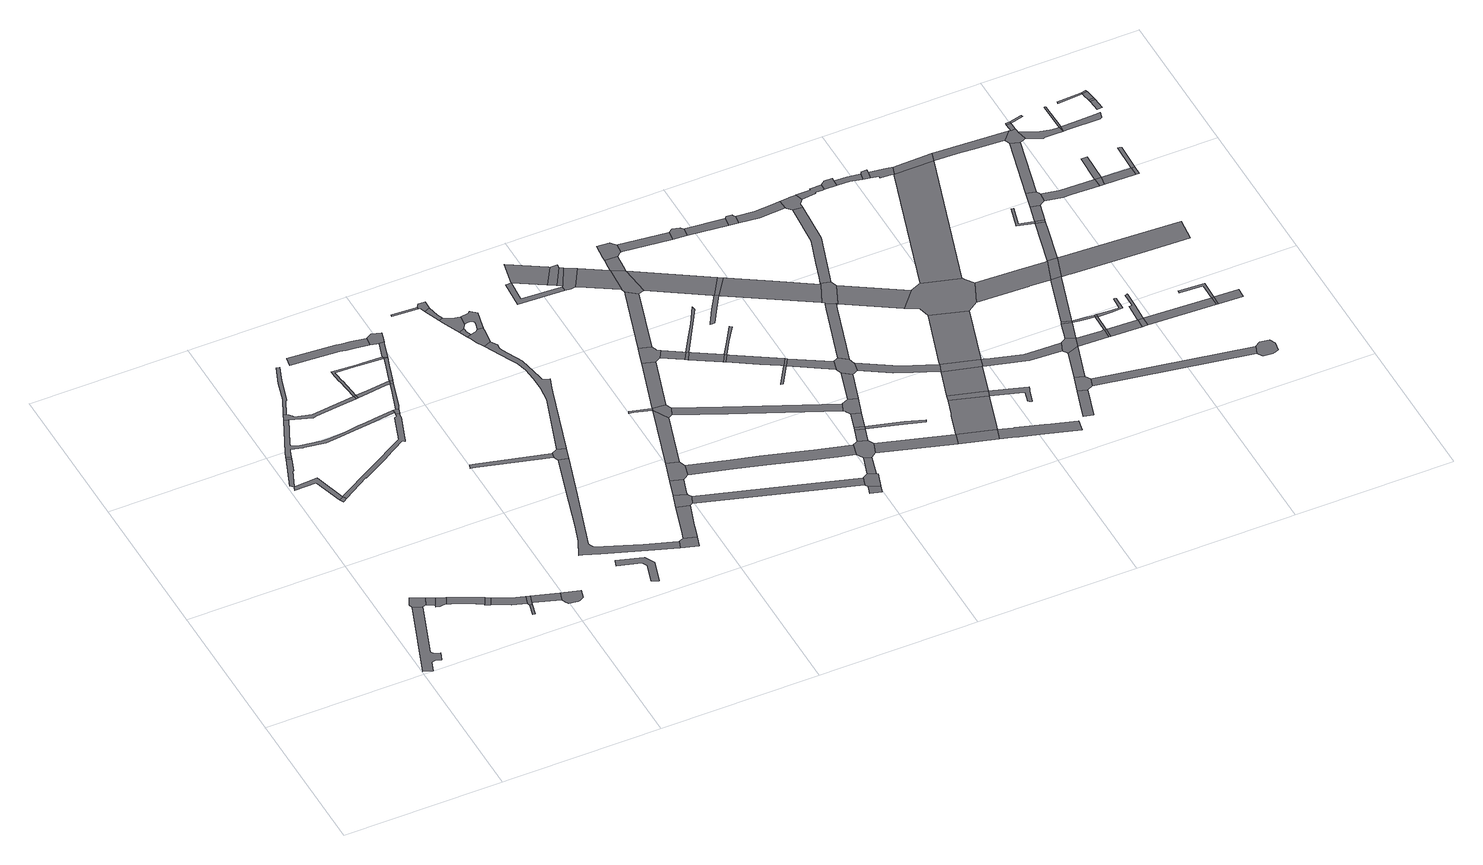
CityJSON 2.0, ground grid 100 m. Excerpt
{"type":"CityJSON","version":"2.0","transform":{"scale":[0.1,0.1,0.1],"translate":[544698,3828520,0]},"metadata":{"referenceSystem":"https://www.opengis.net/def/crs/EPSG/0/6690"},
"CityObjects":{
"road1":{"type":"Road","attributes":{"RoadStructureAttribute.sectionType":"1"},"geometry":[{"type":"MultiSurface","lod":"1","boundaries":[[[0,1,2,3,4,5,6,7,8,9]]]}]},
"road2":{"type":"Road","geometry":[{"type":"MultiSurface","lod":"1","boundaries":[[[10,11,0,9,12,13]]]}]},
"road3":{"type":"Road","attributes":{"RoadStructureAttribute.sectionType":"1"},"geometry":[{"type":"MultiSurface","lod":"1","boundaries":[[[13,12,14,15]]]}]},
"road4":{"type":"Road","geometry":[{"type":"MultiSurface","lod":"1","boundaries":[[[16,15,14,17,18,19,20,21,22]]]}]},
"road5":{"type":"Road","attributes":{"RoadStructureAttribute.sectionType":"1"},"geometry":[{"type":"MultiSurface","lod":"1","boundaries":[[[23,24,25,22,21,26,27,28,29,30,31,32]]]}]},
"road6":{"type":"Road","attributes":{"RoadStructureAttribute.sectionType":"1"},"geometry":[{"type":"MultiSurface","lod":"1","boundaries":[[[33,34,35,36,37,38]]]}]},
"road7":{"type":"Road","attributes":{"RoadStructureAttribute.sectionType":"1"},"geometry":[{"type":"MultiSurface","lod":"1","boundaries":[[[39,40,34,41,42,43]]]}]},
"road8":{"type":"Road","geometry":[{"type":"MultiSurface","lod":"1","boundaries":[[[38,37,44,45]]]}]},
"road9":{"type":"Road","geometry":[{"type":"MultiSurface","lod":"1","boundaries":[[[46,39,43,47]]]}]},
"road10":{"type":"Road","geometry":[{"type":"MultiSurface","lod":"1","boundaries":[[[32,31,48,49,50]]]}]},
"road11":{"type":"Road","attributes":{"RoadStructureAttribute.sectionType":"1"},"geometry":[{"type":"MultiSurface","lod":"1","boundaries":[[[51,52,50,49,53,54,55,56]]]}]},
"road12":{"type":"Road","geometry":[{"type":"MultiSurface","lod":"1","boundaries":[[[57,58,59,60]]]}]},
"road13":{"type":"Road","geometry":[{"type":"MultiSurface","lod":"1","boundaries":[[[56,55,57,60,61,62]]]}]},
"road14":{"type":"Road","attributes":{"RoadStructureAttribute.sectionType":"1"},"geometry":[{"type":"MultiSurface","lod":"1","boundaries":[[[63,62,61,64,65,66]]]}]},
"road15":{"type":"Road","attributes":{"RoadStructureAttribute.sectionType":"1"},"geometry":[{"type":"MultiSurface","lod":"1","boundaries":[[[67,68,69,70,71,72,73,74,75,76]]]}]},
"road16":{"type":"Road","attributes":{"RoadStructureAttribute.sectionType":"1"},"geometry":[{"type":"MultiSurface","lod":"1","boundaries":[[[77,78,79,80,81,38,45,82,83,84,85,86,87,88,89,90,91,92,93,94]]]}]},
"road17":{"type":"Road","attributes":{"RoadStructureAttribute.sectionType":"1"},"geometry":[{"type":"MultiSurface","lod":"1","boundaries":[[[95,96,46,47,97,98,99,100,101,102,103,104,105,106,107,108,109,110,111,112,113,114,115,116,117]]]}]},
"road18":{"type":"Road","geometry":[{"type":"MultiSurface","lod":"1","boundaries":[[[66,65,118,119,120,121,122,123,124,125]]]}]},
"road19":{"type":"Road","attributes":{"RoadStructureAttribute.sectionType":"1"},"geometry":[{"type":"MultiSurface","lod":"1","boundaries":[[[70,95,117,126,127,128,129,130,131,132,133,134,71]]]}]},
"road20":{"type":"Road","geometry":[{"type":"MultiSurface","lod":"1","boundaries":[[[135,130,129,136]]]}]},
"road21":{"type":"Road","geometry":[{"type":"MultiSurface","lod":"1","boundaries":[[[137,107,106,77,94,138]]]}]},
"road22":{"type":"Road","attributes":{"RoadStructureAttribute.sectionType":"1"},"geometry":[{"type":"MultiSurface","lod":"1","boundaries":[[[139,140,141,135,136,142,143,144,145]]]}]},
"road23":{"type":"Road","attributes":{"RoadStructureAttribute.sectionType":"1"},"geometry":[{"type":"MultiSurface","lod":"1","boundaries":[[[146,147,148,149,150,151,152,153,154,155,156,157]]]}]},
"road24":{"type":"Road","attributes":{"RoadStructureAttribute.sectionType":"1"},"geometry":[{"type":"MultiSurface","lod":"1","boundaries":[[[158,159,160,161,162,163,130,135,164,165,166,167,168,169,170,171]]]}]},
"road25":{"type":"Road","attributes":{"RoadStructureAttribute.sectionType":"1"},"geometry":[{"type":"MultiSurface","lod":"1","boundaries":[[[145,172,137,138,173,174,175]]]}]},
"road26":{"type":"Road","attributes":{"RoadStructureAttribute.sectionType":"1"},"geometry":[{"type":"MultiSurface","lod":"1","boundaries":[[[176,177,178,179,180,181,182,183,184]]]}]},
"road27":{"type":"Road","geometry":[{"type":"MultiSurface","lod":"1","boundaries":[[[139,145,175,185]]]}]},
"road28":{"type":"Road","attributes":{"RoadStructureAttribute.sectionType":"1"},"geometry":[{"type":"MultiSurface","lod":"1","boundaries":[[[186,187,188,189,190,191]]]}]},
"road29":{"type":"Road","attributes":{"RoadStructureAttribute.sectionType":"1"},"geometry":[{"type":"MultiSurface","lod":"1","boundaries":[[[170,192,139,185,193,194,195]]]}]},
"road30":{"type":"Road","geometry":[{"type":"MultiSurface","lod":"1","boundaries":[[[171,170,195]]]}]},
"road31":{"type":"Road","attributes":{"RoadStructureAttribute.sectionType":"1"},"geometry":[{"type":"MultiSurface","lod":"1","boundaries":[[[196,197,198,199,200,201,202,203,204,205,206,207,208,209,210,211]]]}]},
"road32":{"type":"Road","geometry":[{"type":"MultiSurface","lod":"1","boundaries":[[[212,171,195,213,214]]]}]},
"road33":{"type":"Road","geometry":[{"type":"MultiSurface","lod":"1","boundaries":[[[215,157,156,216,217,212,214,218,219]]]}]},
"road34":{"type":"Road","geometry":[{"type":"MultiSurface","lod":"1","boundaries":[[[220,191,190,196,211,221]]]}]},
"road35":{"type":"Road","geometry":[{"type":"MultiSurface","lod":"1","boundaries":[[[222,223,205,204,224,225,226]]]}]},
"road36":{"type":"Road","attributes":{"RoadStructureAttribute.sectionType":"1"},"geometry":[{"type":"MultiSurface","lod":"1","boundaries":[[[227,228,222,226,229,230,231]]]}]},
"road37":{"type":"Road","geometry":[{"type":"MultiSurface","lod":"1","boundaries":[[[232,233,234,235]]]}]},
"road38":{"type":"Road","geometry":[{"type":"MultiSurface","lod":"1","boundaries":[[[236,227,231,237,238,239]]]}]},
"road39":{"type":"Road","attributes":{"RoadStructureAttribute.sectionType":"1"},"geometry":[{"type":"MultiSurface","lod":"1","boundaries":[[[240,241,242,243,244,245,246,247,248,249,250,251,252,253,254,255,256,257,258,259,260,261,262,263,264,265,266,220,221]]]}]},
"road40":{"type":"Road","geometry":[{"type":"MultiSurface","lod":"1","boundaries":[[[267,235,234,268,269,270,271]]]}]},
"road41":{"type":"Road","attributes":{"RoadStructureAttribute.sectionType":"1"},"geometry":[{"type":"MultiSurface","lod":"1","boundaries":[[[272,270,269,273,274]]]}]},
"road42":{"type":"Road","attributes":{"RoadStructureAttribute.sectionType":"1"},"geometry":[{"type":"MultiSurface","lod":"1","boundaries":[[[275,276,277,278,279,280,281]]]}]},
"road43":{"type":"Road","attributes":{"RoadStructureAttribute.sectionType":"1"},"geometry":[{"type":"MultiSurface","lod":"1","boundaries":[[[282,236,239,283,284,285]]]}]},
"road44":{"type":"Road","geometry":[{"type":"MultiSurface","lod":"1","boundaries":[[[286,274,273,287,279,278,288,289]]]}]},
"road45":{"type":"Road","geometry":[{"type":"MultiSurface","lod":"1","boundaries":[[[290,291,292,293,281,280,294,295,256,255,296,297,298,299]]]}]},
"road46":{"type":"Road","geometry":[{"type":"MultiSurface","lod":"1","boundaries":[[[300,282,285,301,302,303,304,305,306]]]}]},
"road47":{"type":"Road","geometry":[{"type":"MultiSurface","lod":"1","boundaries":[[[307,308,309,310,311,312,289,288,313,314,315,316,317,318,319,320,290,299]]]}]},
"road48":{"type":"Road","attributes":{"RoadStructureAttribute.sectionType":"1"},"geometry":[{"type":"MultiSurface","lod":"1","boundaries":[[[321,322,300,306,323]]]}]},
"road49":{"type":"Road","geometry":[{"type":"MultiSurface","lod":"1","boundaries":[[[324,325,326,327,328,321,329]]]}]},
"road50":{"type":"Road","geometry":[{"type":"MultiSurface","lod":"1","boundaries":[[[329,321,323,330,331,332,333]]]}]},
"road51":{"type":"Road","attributes":{"RoadStructureAttribute.sectionType":"1"},"geometry":[{"type":"MultiSurface","lod":"1","boundaries":[[[334,238,237,335,336,337]]]}]},
"road52":{"type":"Road","attributes":{"RoadStructureAttribute.sectionType":"1"},"geometry":[{"type":"MultiSurface","lod":"1","boundaries":[[[338,339,329,333,340]]]}]},
"road53":{"type":"Road","attributes":{"RoadStructureAttribute.sectionType":"1"},"geometry":[{"type":"MultiSurface","lod":"1","boundaries":[[[341,342,343,344,303,302,345,346,347,348,349,350]]]}]},
"road54":{"type":"Road","attributes":{"RoadStructureAttribute.sectionType":"1"},"geometry":[{"type":"MultiSurface","lod":"1","boundaries":[[[351,352,353,354,355,356]]]}]},
"road55":{"type":"Road","attributes":{"RoadStructureAttribute.sectionType":"1"},"geometry":[{"type":"MultiSurface","lod":"1","boundaries":[[[357,358,352,359,360,361]]]}]},
"road56":{"type":"Road","geometry":[{"type":"MultiSurface","lod":"1","boundaries":[[[362,363,338,340,364,365,366,367,368]]]}]},
"road57":{"type":"Road","geometry":[{"type":"MultiSurface","lod":"1","boundaries":[[[361,360,369,370,371,372]]]}]},
"road58":{"type":"Road","attributes":{"RoadStructureAttribute.sectionType":"1"},"geometry":[{"type":"MultiSurface","lod":"1","boundaries":[[[370,369,373,374]]]}]},
"road59":{"type":"Road","attributes":{"RoadStructureAttribute.sectionType":"1"},"geometry":[{"type":"MultiSurface","lod":"1","boundaries":[[[375,365,364,376,377]]]}]},
"road60":{"type":"Road","geometry":[{"type":"MultiSurface","lod":"1","boundaries":[[[374,373,356,355,378,379,380]]]}]},
"road61":{"type":"Road","attributes":{"RoadStructureAttribute.sectionType":"1"},"geometry":[{"type":"MultiSurface","lod":"1","boundaries":[[[381,332,331,382,383,384]]]}]},
"road62":{"type":"Road","geometry":[{"type":"MultiSurface","lod":"1","boundaries":[[[377,376,385,386]]]}]},
"road63":{"type":"Road","attributes":{"RoadStructureAttribute.sectionType":"1"},"geometry":[{"type":"MultiSurface","lod":"1","boundaries":[[[387,388,362,368,389]]]}]},
"road64":{"type":"Road","geometry":[{"type":"MultiSurface","lod":"1","boundaries":[[[390,391,392,393]]]}]},
"road65":{"type":"Road","attributes":{"RoadStructureAttribute.sectionType":"1"},"geometry":[{"type":"MultiSurface","lod":"1","boundaries":[[[380,379,394,395,396]]]}]},
"road66":{"type":"Road","geometry":[{"type":"MultiSurface","lod":"1","boundaries":[[[397,337,336,390,393,398,399,400]]]}]},
"road67":{"type":"Road","attributes":{"RoadStructureAttribute.sectionType":"1"},"geometry":[{"type":"MultiSurface","lod":"1","boundaries":[[[401,386,385,402,403]]]}]},
"road68":{"type":"Road","attributes":{"RoadStructureAttribute.sectionType":"1"},"geometry":[{"type":"MultiSurface","lod":"1","boundaries":[[[404,397,400,405]]]}]},
"road69":{"type":"Road","geometry":[{"type":"MultiSurface","lod":"1","boundaries":[[[403,402,406,407]]]}]},
"road70":{"type":"Road","attributes":{"RoadStructureAttribute.sectionType":"1"},"geometry":[{"type":"MultiSurface","lod":"1","boundaries":[[[408,409,410,411,412,377,386]]]}]},
"road71":{"type":"Road","geometry":[{"type":"MultiSurface","lod":"1","boundaries":[[[396,395,387,389,413,414]]]}]},
"road72":{"type":"Road","geometry":[{"type":"MultiSurface","lod":"1","boundaries":[[[415,416,350,349,417,418,404,405,419,420,421,422,423]]]}]},
"road73":{"type":"Road","attributes":{"RoadStructureAttribute.sectionType":"1"},"geometry":[{"type":"MultiSurface","lod":"1","boundaries":[[[424,425,396,414,426,427,428]]]}]},
"road74":{"type":"Road","geometry":[{"type":"MultiSurface","lod":"1","boundaries":[[[429,430,431,432,433,403,407]]]}]},
"road75":{"type":"Road","attributes":{"RoadStructureAttribute.sectionType":"1"},"geometry":[{"type":"MultiSurface","lod":"1","boundaries":[[[434,407,406,435,436,437,438]]]}]},
"road76":{"type":"Road","attributes":{"RoadStructureAttribute.sectionType":"1"},"geometry":[{"type":"MultiSurface","lod":"1","boundaries":[[[439,415,423,440,441]]]}]},
"road77":{"type":"Road","geometry":[{"type":"MultiSurface","lod":"1","boundaries":[[[442,443,424,428,444,445,446,447,448,449]]]}]},
"road78":{"type":"Road","geometry":[{"type":"MultiSurface","lod":"1","boundaries":[[[437,450,451,452,453,454]]]}]},
"road79":{"type":"Road","geometry":[{"type":"MultiSurface","lod":"1","boundaries":[[[455,439,441,456]]]}]},
"road80":{"type":"Road","attributes":{"RoadStructureAttribute.sectionType":"1"},"geometry":[{"type":"MultiSurface","lod":"1","boundaries":[[[457,455,456,458,459]]]}]},
"road81":{"type":"Road","geometry":[{"type":"MultiSurface","lod":"1","boundaries":[[[438,437,454,460]]]}]},
"road82":{"type":"Road","geometry":[{"type":"MultiSurface","lod":"1","boundaries":[[[461,462,463,464,465,466,467,468]]]}]},
"road83":{"type":"Road","attributes":{"function":"3","RoadStructureAttribute.sectionType":"1"},"geometry":[{"type":"MultiSurface","lod":"1","boundaries":[[[414,413,469,470,461,471]]]}]},
"road84":{"type":"Road","geometry":[{"type":"MultiSurface","lod":"1","boundaries":[[[472,384,383,473,474,475,457,459,476]]]}]},
"road85":{"type":"Road","attributes":{"RoadStructureAttribute.sectionType":"1"},"geometry":[{"type":"MultiSurface","lod":"1","boundaries":[[[422,421,477,478]]]}]},
"road86":{"type":"Road","attributes":{"RoadStructureAttribute.sectionType":"1"},"geometry":[{"type":"MultiSurface","lod":"1","boundaries":[[[460,454,479,480]]]}]},
"road87":{"type":"Road","attributes":{"RoadStructureAttribute.sectionType":"1"},"geometry":[{"type":"MultiSurface","lod":"1","boundaries":[[[447,446,481,482]]]}]},
"road88":{"type":"Road","attributes":{"RoadStructureAttribute.sectionType":"1"},"geometry":[{"type":"MultiSurface","lod":"1","boundaries":[[[483,484,485,486,456,441]]]}]},
"road89":{"type":"Road","attributes":{"RoadStructureAttribute.sectionType":"1"},"geometry":[{"type":"MultiSurface","lod":"1","boundaries":[[[487,472,476,488]]]}]},
"road90":{"type":"Road","geometry":[{"type":"MultiSurface","lod":"1","boundaries":[[[471,461,468,489]]]}]},
"road91":{"type":"Road","geometry":[{"type":"MultiSurface","lod":"1","boundaries":[[[490,491,492,480,479,487,488,493,494,495,496,497,498,499]]]}]},
"road92":{"type":"Road","geometry":[{"type":"MultiSurface","lod":"1","boundaries":[[[500,482,481,501,502,503]]]}]},
"road93":{"type":"Road","attributes":{"function":"3","RoadStructureAttribute.sectionType":"1"},"geometry":[{"type":"MultiSurface","lod":"1","boundaries":[[[504,505,506,489,468,507,508,509,510]]]}]},
"road94":{"type":"Road","geometry":[{"type":"MultiSurface","lod":"1","boundaries":[[[478,477,511,512,513]]]}]},
"road95":{"type":"Road","attributes":{"RoadStructureAttribute.sectionType":"1"},"geometry":[{"type":"MultiSurface","lod":"1","boundaries":[[[514,515,490,499,516,517,518]]]}]},
"road96":{"type":"Road","attributes":{"RoadStructureAttribute.sectionType":"1"},"geometry":[{"type":"MultiSurface","lod":"1","boundaries":[[[519,496,495,520,521,522,523,524,525,526,527]]]}]},
"road97":{"type":"Road","attributes":{"RoadStructureAttribute.sectionType":"1"},"geometry":[{"type":"MultiSurface","lod":"1","boundaries":[[[502,501,528,529]]]}]},
"road98":{"type":"Road","attributes":{"function":"3","RoadStructureAttribute.sectionType":"1"},"geometry":[{"type":"MultiSurface","lod":"1","boundaries":[[[530,531,532,533,478,513,534,535,536]]]}]},
"road99":{"type":"Road","geometry":[{"type":"MultiSurface","lod":"1","boundaries":[[[537,530,536,538]]]}]},
"road100":{"type":"Road","geometry":[{"type":"MultiSurface","lod":"1","boundaries":[[[539,510,509,540,514,518,541,542,543,544]]]}]},
"road101":{"type":"Road","geometry":[{"type":"MultiSurface","lod":"1","boundaries":[[[545,546,529,528,547,548,549,550]]]}]},
"road102":{"type":"Road","attributes":{"function":"3","RoadStructureAttribute.sectionType":"1"},"geometry":[{"type":"MultiSurface","lod":"1","boundaries":[[[551,537,538,552]]]}]},
"road103":{"type":"Road","attributes":{"RoadStructureAttribute.sectionType":"1"},"geometry":[{"type":"MultiSurface","lod":"1","boundaries":[[[553,554,555,556,513,512,557,558,559,560,561,562]]]}]},
"road104":{"type":"Road","geometry":[{"type":"MultiSurface","lod":"1","boundaries":[[[527,526,551,552,563,564]]]}]},
"road105":{"type":"Road","attributes":{"function":"3","RoadStructureAttribute.sectionType":"1"},"geometry":[{"type":"MultiSurface","lod":"1","boundaries":[[[542,541,565,566]]]}]},
"road106":{"type":"Road","attributes":{"RoadStructureAttribute.sectionType":"1"},"geometry":[{"type":"MultiSurface","lod":"1","boundaries":[[[567,568,548,547,569,570,571]]]}]},
"road107":{"type":"Road","attributes":{"RoadStructureAttribute.sectionType":"1"},"geometry":[{"type":"MultiSurface","lod":"1","boundaries":[[[572,573,574,575,576,577,578,579,580,538,536]]]}]},
"road108":{"type":"Road","attributes":{"RoadStructureAttribute.sectionType":"1"},"geometry":[{"type":"MultiSurface","lod":"1","boundaries":[[[581,582,583,584,539,544,585,586,587]]]}]},
"road109":{"type":"Road","attributes":{"function":"3","RoadStructureAttribute.sectionType":"1"},"geometry":[{"type":"MultiSurface","lod":"1","boundaries":[[[588,589,527,564,590,591]]]}]},
"road110":{"type":"Road","geometry":[{"type":"MultiSurface","lod":"1","boundaries":[[[592,593,594,595,596,571,570,597,581,587,598,599,600]]]}]},
"road111":{"type":"Road","geometry":[{"type":"MultiSurface","lod":"1","boundaries":[[[601,602,603,566,565,604,588,591,605,606,607,608,609]]]}]},
"road112":{"type":"Road","attributes":{"RoadStructureAttribute.sectionType":"1"},"geometry":[{"type":"MultiSurface","lod":"1","boundaries":[[[610,611,612,613,614]]]}]},
"road113":{"type":"Road","attributes":{"RoadStructureAttribute.sectionType":"1"},"geometry":[{"type":"MultiSurface","lod":"1","boundaries":[[[615,616,617,618,564,563,619,620,621]]]}]},
"road114":{"type":"Road","attributes":{"RoadStructureAttribute.sectionType":"1"},"geometry":[{"type":"MultiSurface","lod":"1","boundaries":[[[622,623,592,600,624,625,626,627,628]]]}]},
"road115":{"type":"Road","geometry":[{"type":"MultiSurface","lod":"1","boundaries":[[[629,610,614,630,631,632]]]}]},
"road116":{"type":"Road","geometry":[{"type":"MultiSurface","lod":"1","boundaries":[[[633,628,627,634,635,636]]]}]},
"road117":{"type":"Road","attributes":{"RoadStructureAttribute.sectionType":"1"},"geometry":[{"type":"MultiSurface","lod":"1","boundaries":[[[637,638,629,632]]]}]},
"road118":{"type":"Road","geometry":[{"type":"MultiSurface","lod":"1","boundaries":[[[639,640,641,621,620,642,643,638,637,644]]]}]},
"road119":{"type":"Road","attributes":{"RoadStructureAttribute.sectionType":"1"},"geometry":[{"type":"MultiSurface","lod":"1","boundaries":[[[645,635,634,646,647,648]]]}]},
"road120":{"type":"Road","attributes":{"RoadStructureAttribute.sectionType":"1"},"geometry":[{"type":"MultiSurface","lod":"1","boundaries":[[[649,639,644,650,651]]]}]},
"road121":{"type":"Road","attributes":{"function":"3","RoadStructureAttribute.sectionType":"1"},"geometry":[{"type":"MultiSurface","lod":"1","boundaries":[[[652,653,601,609,654]]]}]},
"road122":{"type":"Road","geometry":[{"type":"MultiSurface","lod":"1","boundaries":[[[655,649,651,656]]]}]},
"road123":{"type":"Road","geometry":[{"type":"MultiSurface","lod":"1","boundaries":[[[657,658,659,660,648,647,661,662]]]}]},
"road124":{"type":"Road","attributes":{"function":"3","RoadStructureAttribute.sectionType":"1"},"geometry":[{"type":"MultiSurface","lod":"1","boundaries":[[[663,664,606,605,665,666,667,668,669]]]}]},
"road125":{"type":"Road","attributes":{"RoadStructureAttribute.sectionType":"1"},"geometry":[{"type":"MultiSurface","lod":"1","boundaries":[[[670,671,644,637,672,673]]]}]},
"road126":{"type":"Road","attributes":{"RoadStructureAttribute.sectionType":"1"},"geometry":[{"type":"MultiSurface","lod":"1","boundaries":[[[674,675,676,662,661,677,678,679,652,680]]]}]},
"road127":{"type":"Road","attributes":{"RoadStructureAttribute.sectionType":"1"},"geometry":[{"type":"MultiSurface","lod":"1","boundaries":[[[681,656,651,682,683,684,685]]]}]},
"road128":{"type":"Road","attributes":{"RoadStructureAttribute.sectionType":"1"},"geometry":[{"type":"MultiSurface","lod":"1","boundaries":[[[668,655,656,686,687,688,689]]]}]},
"road129":{"type":"Road","geometry":[{"type":"MultiSurface","lod":"1","boundaries":[[[673,672,690,691]]]}]},
"road130":{"type":"Road","attributes":{"RoadStructureAttribute.sectionType":"1"},"geometry":[{"type":"MultiSurface","lod":"1","boundaries":[[[684,673,691,692]]]}]},
"road131":{"type":"Road","geometry":[{"type":"MultiSurface","lod":"1","boundaries":[[[685,684,692,693]]]}]},
"road132":{"type":"Road","attributes":{"RoadStructureAttribute.sectionType":"1"},"geometry":[{"type":"MultiSurface","lod":"1","boundaries":[[[631,630,694,695]]]}]},
"road133":{"type":"Road","attributes":{"RoadStructureAttribute.sectionType":"1"},"geometry":[{"type":"MultiSurface","lod":"1","boundaries":[[[691,690,696,697]]]}]},
"road134":{"type":"Road","geometry":[{"type":"MultiSurface","lod":"1","boundaries":[[[669,668,689,698]]]}]},
"road135":{"type":"Road","geometry":[{"type":"MultiSurface","lod":"1","boundaries":[[[699,700,701,702,703,704,705,693,692]]]}]},
"road136":{"type":"Road","geometry":[{"type":"MultiSurface","lod":"1","boundaries":[[[706,680,652,654]]]}]},
"road137":{"type":"Road","geometry":[{"type":"MultiSurface","lod":"1","boundaries":[[[697,696,707,708]]]}]},
"road138":{"type":"Road","geometry":[{"type":"MultiSurface","lod":"1","boundaries":[[[709,710,711,712,713,714,715,697,708]]]}]},
"road139":{"type":"Road","attributes":{"RoadStructureAttribute.sectionType":"1"},"geometry":[{"type":"MultiSurface","lod":"1","boundaries":[[[716,717,669,698,718,719]]]}]},
"road140":{"type":"Road","attributes":{"RoadStructureAttribute.sectionType":"1"},"geometry":[{"type":"MultiSurface","lod":"1","boundaries":[[[720,721,722,723,724,725,716,726]]]}]},
"road141":{"type":"Road","geometry":[{"type":"MultiSurface","lod":"1","boundaries":[[[726,716,719,727]]]}]},
"road142":{"type":"Road","attributes":{"RoadStructureAttribute.sectionType":"1"},"geometry":[{"type":"MultiSurface","lod":"1","boundaries":[[[728,729,726,727,730]]]}]},
"road143":{"type":"Road","attributes":{"RoadStructureAttribute.sectionType":"1"},"geometry":[{"type":"MultiSurface","lod":"1","boundaries":[[[731,732,708,707,733,734]]]}]},
"road144":{"type":"Road","geometry":[{"type":"MultiSurface","lod":"1","boundaries":[[[735,728,730,736,737,738,739,740,741,742]]]}]},
"road145":{"type":"Road","attributes":{"RoadStructureAttribute.sectionType":"1"},"geometry":[{"type":"MultiSurface","lod":"1","boundaries":[[[706,654,743,744,745,746,747,748,749]]]}]},
"road146":{"type":"Road","attributes":{"function":"3","RoadStructureAttribute.sectionType":"1"},"geometry":[{"type":"MultiSurface","lod":"1","boundaries":[[[750,751,752,753,698,689,754,755,756,757,758,759,760]]]}]},
"road147":{"type":"Road","geometry":[{"type":"MultiSurface","lod":"1","boundaries":[[[761,695,694,762,763,764,765,766,767,768]]]}]},
"road148":{"type":"Road","attributes":{"RoadStructureAttribute.sectionType":"1"},"geometry":[{"type":"MultiSurface","lod":"1","boundaries":[[[769,735,742,770]]]}]},
"road149":{"type":"Road","attributes":{"RoadStructureAttribute.sectionType":"1"},"geometry":[{"type":"MultiSurface","lod":"1","boundaries":[[[771,772,773,774,775,734,776]]]}]},
"road150":{"type":"Road","geometry":[{"type":"MultiSurface","lod":"1","boundaries":[[[734,733,777,776]]]}]},
"road151":{"type":"Road","attributes":{"RoadStructureAttribute.sectionType":"1"},"geometry":[{"type":"MultiSurface","lod":"1","boundaries":[[[778,739,738,779,780,781,782]]]}]},
"road152":{"type":"Road","attributes":{"RoadStructureAttribute.sectionType":"1"},"geometry":[{"type":"MultiSurface","lod":"1","boundaries":[[[776,777,783,784]]]}]},
"road153":{"type":"Road","geometry":[{"type":"MultiSurface","lod":"1","boundaries":[[[785,749,748,786,787,769,770,788,789,790,791,792,793,794,795]]]}]},
"road154":{"type":"Road","attributes":{"RoadStructureAttribute.sectionType":"1"},"geometry":[{"type":"MultiSurface","lod":"1","boundaries":[[[796,797,798,794,793]]]}]},
"road155":{"type":"Road","geometry":[{"type":"MultiSurface","lod":"1","boundaries":[[[799,800,798,797]]]}]},
"road156":{"type":"Road","geometry":[{"type":"MultiSurface","lod":"1","boundaries":[[[782,781,801,802]]]}]},
"road157":{"type":"Road","geometry":[{"type":"MultiSurface","lod":"1","boundaries":[[[803,804,805,799,797]]]}]},
"road158":{"type":"Road","attributes":{"RoadStructureAttribute.sectionType":"1"},"geometry":[{"type":"MultiSurface","lod":"1","boundaries":[[[806,807,808,791,790,809,810,811,812,813,814]]]}]},
"road159":{"type":"Road","geometry":[{"type":"MultiSurface","lod":"1","boundaries":[[[815,816,782,802]]]}]},
"road160":{"type":"Road","attributes":{"RoadStructureAttribute.sectionType":"1"},"geometry":[{"type":"MultiSurface","lod":"1","boundaries":[[[802,801,817,818]]]}]},
"road161":{"type":"Road","geometry":[{"type":"MultiSurface","lod":"1","boundaries":[[[819,814,813]]]}]},
"road162":{"type":"Road","geometry":[{"type":"MultiSurface","lod":"1","boundaries":[[[820,821,822,814,819]]]}]},
"road163":{"type":"Road","geometry":[{"type":"MultiSurface","lod":"1","boundaries":[[[818,817,823,824]]]}]},
"road164":{"type":"Road","geometry":[{"type":"MultiSurface","lod":"1","boundaries":[[[825,826,827,828,818,824]]]}]},
"road165":{"type":"Road","attributes":{"RoadStructureAttribute.sectionType":"1"},"geometry":[{"type":"MultiSurface","lod":"1","boundaries":[[[829,830,831,832,819,813,833,834,835,836]]]}]},
"road166":{"type":"Road","geometry":[{"type":"MultiSurface","lod":"1","boundaries":[[[837,838,839,840,841,842]]]}]},
"road167":{"type":"Road","geometry":[{"type":"MultiSurface","lod":"1","boundaries":[[[843,844,845,846]]]}]},
"road168":{"type":"Road","geometry":[{"type":"MultiSurface","lod":"1","boundaries":[[[847,848,844,843]]]}]},
"road169":{"type":"Road","attributes":{"RoadStructureAttribute.sectionType":"1"},"geometry":[{"type":"MultiSurface","lod":"1","boundaries":[[[849,842,850,851,852,848,847]]]}]},
"road170":{"type":"Road","geometry":[{"type":"MultiSurface","lod":"1","boundaries":[[[853,837,842,849]]]}]}
},
"vertices":[
[188,524,0],[6,22,0],[63,1,0],[86,67,0],[109,72,0],[144,60,0],[165,116,0],[129,129,0],[116,148,0],[244,504,0],
[208,604,0],[183,552,0],[266,512,0],[291,564,0],
[315,488,0],[340,540,0],
[356,533,0],[310,471,0],[334,462,0],[335,462,0],[356,467,0],[375,467,0],[397,513,0],
[484,471,0],[416,504,0],[410,507,0],[391,459,0],[400,455,0],[435,439,0],[469,423,0],[481,417,0],[566,367,0],[591,417,0],
[186,1725,0],[37,1718,0],[26,1691,0],[162,1695,0],[217,1506,0],[244,1523,0],
[97,1944,0],[17,1739,0],[87,1839,0],[91,1838,0],[126,1933,0],
[231,1483,0],[259,1499,0],
[102,1957,0],[131,1946,0],
[565,362,0],[596,349,0],[621,401,0],
[725,349,0],[724,350,0],[599,348,0],[703,296,0],[787,268,0],[804,324,0],
[793,249,0],[773,172,0],[789,169,0],[807,246,0],
[811,260,0],[829,316,0],
[910,290,0],[820,257,0],[972,206,0],[991,264,0],
[385,2649,0],[338,2530,0],[299,2398,0],[248,2285,0],[264,2278,0],[312,2382,0],[317,2382,0],[359,2521,0],[373,2563,0],[403,2642,0],
[821,2008,0],[813,1985,0],[799,1980,0],[740,1810,0],[247,1524,0],[435,1607,0],[437,1602,0],[611,1700,0],[609,1705,0],[753,1789,0],[760,1784,0],[766,1779,0],[770,1790,0],[774,1801,0],[835,1969,0],[836,1970,0],[832,1978,0],[840,2001,0],
[228,2241,0],[118,1999,0],[149,1994,0],[154,2007,0],[226,1984,0],[232,1985,0],[360,1966,0],[429,1973,0],[574,1989,0],[626,1995,0],[680,2001,0],[818,2019,0],[816,2039,0],[688,2025,0],[638,2020,0],[588,2013,0],[493,1999,0],[392,1989,0],[345,1992,0],[219,2010,0],[165,2032,0],[175,2054,0],[254,2230,0],
[979,194,0],[987,178,0],[995,162,0],[1052,152,0],[1065,158,0],[1077,163,0],[1090,170,0],[1108,227,0],
[389,2185,0],[412,2190,0],[566,2206,0],[674,2219,0],[671,2242,0],[396,2210,0],[296,2239,0],[286,2251,0],[274,2266,0],
[686,2245,0],[689,2221,0],
[835,2042,0],[853,2035,0],
[908,2267,0],[765,2253,0],[733,2250,0],[717,2224,0],[756,2228,0],[873,2242,0],[901,2242,0],
[861,2659,0],[804,2665,0],[772,2669,0],[606,2682,0],[472,2693,0],[463,2634,0],[601,2623,0],[766,2610,0],[804,2605,0],[852,2599,0],[941,2584,0],[951,2643,0],
[841,2469,0],[803,2471,0],[646,2480,0],[649,2440,0],[654,2391,0],[655,2387,0],[671,2384,0],[670,2388,0],[664,2447,0],[661,2467,0],[791,2459,0],[802,2458,0],[966,2450,0],[961,2466,0],
[882,2177,0],[863,2060,0],[904,2192,0],[918,2237,0],
[1582,252,0],[1550,315,0],[1389,366,0],[1380,339,0],[1375,323,0],[1518,278,0],[1534,248,0],[1497,124,0],[1537,102,0],
[926,2262,0],
[1040,1435,0],[1006,1443,0],[996,1416,0],[1027,1407,0],[1460,1288,0],[1467,1321,0],
[945,2382,0],[943,2315,0],[966,2385,0],[986,2448,0],
[1473,1258,0],[1400,1015,0],[1311,719,0],[1274,604,0],[1223,496,0],[1244,488,0],[1341,452,0],[1594,357,0],[1766,295,0],[1784,346,0],[1594,414,0],[1332,518,0],[1325,533,0],[1313,555,0],[1439,949,0],[1529,1241,0],
[995,2574,0],[1022,2560,0],[1025,2570,0],
[990,2664,0],[981,2577,0],[990,2575,0],[1030,2588,0],[1048,2646,0],
[1502,1338,0],[1554,1322,0],
[1815,359,0],[1803,354,0],[1793,286,0],[1869,262,0],[1891,336,0],
[1893,610,0],[1834,419,0],[1917,418,0],[1920,428,0],[1971,586,0],
[1161,2757,0],[1158,2742,0],[1320,2730,0],[1321,2746,0],
[1922,705,0],[1990,595,0],[2012,650,0],[1998,676,0],
[1662,1672,0],[1688,1756,0],[1692,1772,0],[1712,1829,0],[1730,1879,0],[1692,1893,0],[1688,1895,0],[1684,1921,0],[1674,1976,0],[1654,2084,0],[1592,2217,0],[1586,2232,0],[1586,2237,0],[1591,2264,0],[1567,2298,0],[1563,2305,0],[1519,2284,0],[1568,2183,0],[1601,2116,0],[1620,2077,0],[1640,2007,0],[1646,1932,0],[1646,1927,0],[1647,1832,0],[1641,1783,0],[1636,1735,0],[1590,1597,0],
[1338,2769,0],[1331,2729,0],[1343,2697,0],[1381,2712,0],[1382,2768,0],
[1394,2640,0],[1384,2594,0],[1410,2605,0],
[1492,2411,0],[1479,2445,0],[1479,2456,0],[1478,2470,0],[1444,2451,0],[1466,2400,0],[1494,2411,0],
[1958,820,0],[2003,697,0],[2033,793,0],[2034,797,0],
[1457,2575,0],[1392,2572,0],[1496,2501,0],[1507,2567,0],
[1544,2431,0],[1530,2419,0],[1528,2417,0],[1526,2415,0],[1477,2375,0],[1492,2338,0],[1564,2311,0],[1572,2369,0],[1577,2410,0],[1579,2426,0],
[2002,961,0],[2049,806,0],[2071,820,0],[2091,899,0],[2083,921,0],[2077,937,0],[2076,938,0],
[1584,2447,0],[1608,2554,0],[1571,2582,0],[1570,2584,0],[1557,2571,0],[1513,2566,0],[1513,2504,0],[1531,2508,0],[1537,2506,0],[1553,2501,0],[1558,2489,0],[1551,2454,0],[1550,2450,0],[1546,2436,0],
[2133,1387,0],[2130,1377,0],[2187,1294,0],
[2008,1441,0],[2005,1433,0],[2001,1426,0],[2003,1425,0],[2029,1419,0],[2138,1404,0],
[2199,1299,0],[2212,1305,0],[2235,1359,0],[2219,1398,0],
[2541,486,0],[2523,429,0],[2930,301,0],[2948,358,0],
[2250,1765,0],[2235,1717,0],[2326,1741,0],
[2783,697,0],[2777,699,0],[2507,779,0],[2345,825,0],[2324,749,0],[2508,697,0],[2760,620,0],[2901,578,0],[2999,549,0],[3021,627,0],
[1876,2549,0],[1886,2693,0],[1851,2692,0],[1840,2517,0],[2128,2501,0],[2130,2535,0],
[2131,2717,0],[1920,2847,0],[2018,2612,0],[2062,2585,0],[2139,2712,0],
[2287,1886,0],[2276,1850,0],[2362,1761,0],[2394,1813,0],[2375,1824,0],[2371,1838,0],[2363,1863,0],
[2107,2558,0],[2184,2686,0],[2185,2697,0],[2186,2709,0],
[2136,2540,0],[2206,2673,0],
[2498,1749,0],[2482,1687,0],[2514,1739,0],
[2168,2499,0],[2196,2503,0],[2274,2632,0],
[2503,1239,0],[2503,1174,0],[3092,906,0],[3117,961,0],
[2499,1677,0],[2529,1730,0],
[2427,2340,0],[2423,2326,0],[2492,2290,0],
[2942,281,0],[2926,225,0],[2993,206,0],[3008,254,0],
[2208,2496,0],[2422,2366,0],[2434,2535,0],
[2984,376,0],[3040,352,0],[3030,355,0],[3031,359,0],
[2539,1724,0],[2668,1573,0],[2700,1624,0],
[3024,505,0],[3068,489,0],
[2681,1565,0],[2712,1617,0],
[2653,1930,0],[2717,2035,0],[2715,2058,0],[2643,1937,0],[2592,1859,0],
[2529,2303,0],[2510,2492,0],
[3054,643,0],[3045,639,0],[3016,522,0],[3025,509,0],[3071,491,0],[3083,499,0],[3103,513,0],[3129,589,0],[3111,625,0],
[2443,2626,0],[2437,2568,0],[2512,2510,0],[2522,2618,0],[2522,2622,0],
[2771,1706,0],[2842,1811,0],[2836,1815,0],[2830,1819,0],[2758,1711,0],
[2723,1610,0],[2848,1461,0],[2949,1399,0],[2960,1392,0],[2992,1444,0],
[3083,736,0],[3140,715,0],[3141,718,0],
[2454,2751,0],[2445,2652,0],[2546,2641,0],[2553,2646,0],[2555,2648,0],[2561,2710,0],[2559,2710,0],[2534,2743,0],
[2878,1263,0],[2878,1262,0],[2884,1260,0],[2890,1257,0],[2972,1384,0],
[3089,757,0],[3147,739,0],
[3122,864,0],[3149,747,0],[3180,846,0],
[3004,1436,0],
[2869,2089,0],[2805,1991,0],[2743,1890,0],[2739,1883,0],[2754,1883,0],[2769,1883,0],[2833,1986,0],[2889,2077,0],
[2862,2094,0],[2867,2090,0],[2949,2217,0],
[3161,981,0],[3102,901,0],[3110,887,0],[3116,876,0],[3217,964,0],
[3557,373,0],[3579,451,0],
[3213,1234,0],[3228,1298,0],
[2866,2612,0],[2873,2671,0],
[3301,671,0],[3476,616,0],[3481,632,0],[3368,672,0],
[3225,1193,0],[3277,1154,0],
[2978,2198,0],
[3264,1315,0],[3251,1309,0],[3237,1303,0],[3289,1159,0],[3305,1167,0],[3316,1171,0],[3328,1235,0],[3323,1250,0],[3320,1260,0],[3315,1276,0],
[2901,2689,0],[2952,2602,0],[2959,2662,0],[2946,2677,0],
[3214,2051,0],[3030,2166,0],[2992,2190,0],[2899,2071,0],[2935,2049,0],[3386,1768,0],[3447,1905,0],
[3781,305,0],[3782,305,0],[3807,382,0],
[3400,1749,0],[3387,1709,0],[3347,1379,0],[3442,1681,0],[3455,1723,0],
[3547,1098,0],[3490,1065,0],[3545,1039,0],[3561,1032,0],[3573,1026,0],[3584,1021,0],[3591,1018,0],[3733,955,0],[3754,1011,0],
[3199,2573,0],[3206,2634,0],
[3664,721,0],[3632,618,0],[3626,601,0],[3585,469,0],[3812,401,0],[3884,632,0],[3890,651,0],
[3676,760,0],[3902,690,0],
[3449,1911,0],[3403,1757,0],[3463,1718,0],[3524,1858,0],[3512,1891,0],[3509,1899,0],
[3221,2648,0],[3220,2646,0],[3260,2566,0],[3267,2626,0],[3256,2640,0],[3256,2642,0],
[3735,953,0],[3963,887,0],
[4102,289,0],[4066,300,0],[3902,352,0],[3896,354,0],[3878,276,0],[3887,273,0],[3891,272,0],[4030,229,0],[4234,166,0],[4252,243,0],
[3964,887,0],[3982,945,0],
[3782,1518,0],[3883,1634,0],
[3500,2620,0],[3383,2613,0],[3383,2551,0],[3550,2563,0],[3546,2623,0],
[4080,591,0],[4086,589,0],[4065,519,0],[4076,510,0],[4087,502,0],[4089,506,0],[4113,585,0],[4118,600,0],[4124,619,0],
[3580,2527,0],[3560,2254,0],[3504,2080,0],[3465,1959,0],[3521,1936,0],[3621,2249,0],[3640,2523,0],
[3876,1403,0],[3757,1020,0],[3985,954,0],[4103,1336,0],
[3651,2633,0],[3648,2632,0],[3610,2632,0],[3610,2627,0],[3604,2627,0],[3556,2555,0],[3642,2555,0],[3652,2567,0],[3665,2583,0],
[3955,1662,0],[3948,1660,0],[3941,1657,0],[3860,1473,0],[4170,1381,0],[4232,1529,0],[4196,1580,0],[4188,1591,0],[4184,1596,0],
[4354,468,0],[4322,365,0],[4291,264,0],[4349,248,0],[4411,450,0],
[4290,871,0],[4221,874,0],[4036,929,0],[3997,941,0],[4225,814,0],[4424,804,0],[4450,864,0],
[3744,2644,0],[3744,2632,0],[3758,2596,0],[3759,2603,0],[3802,2602,0],[3817,2602,0],[3818,2642,0],
[4388,577,0],[4447,469,0],[4467,524,0],[4445,559,0],
[3846,2666,0],[3893,2600,0],[3894,2641,0],[3895,2663,0],
[4520,800,0],[4448,771,0],
[4485,889,0],[4471,880,0],[4463,874,0],[4431,795,0],[4441,781,0],[4539,862,0],
[3978,2639,0],[3975,2598,0],[4047,2582,0],[4056,2625,0],
[4521,1007,0],[4579,989,0],[4580,989,0],
[4225,2539,0],[4222,2529,0],[4475,2540,0],
[4526,1022,0],[4583,1004,0],
[4102,2627,0],[4103,2643,0],[4068,2638,0],[4063,2633,0],[4092,2573,0],[4102,2619,0],
[4671,1509,0],[4502,1517,0],[4496,1367,0],[4500,1367,0],[4621,1362,0],[4630,1362,0],[4681,1509,0],
[4710,855,0],[4700,855,0],[4711,791,0],[4714,854,0],
[4238,2597,0],[4220,2600,0],[4193,2604,0],[4144,2562,0],[4143,2549,0],[4206,2542,0],[4243,2596,0],
[4677,992,0],[4625,982,0],[4672,977,0],[4717,973,0],[4719,989,0],
[4584,1007,0],[4587,1016,0],[4691,1351,0],[4694,1359,0],
[4724,791,0],[4726,853,0],
[4730,970,0],
[4731,989,0],
[5401,297,0],[5421,354,0],
[4919,782,0],[4921,844,0],
[4742,1507,0],
[4825,969,0],[4890,972,0],[4894,1060,0],[4885,1061,0],[4876,1061,0],[4872,982,0],[4802,984,0],
[4493,2601,0],
[4954,781,0],[4956,843,0],
[4962,963,0],[4964,1061,0],[4964,1063,0],[4956,1061,0],[4949,1060,0],[4947,968,0],[4927,967,0],
[4759,1820,0],[4683,1515,0],[4801,1746,0],[4816,1806,0],
[4671,1857,0],[4704,1986,0],[4705,1987,0],[4697,1987,0],[4690,1987,0],[4654,1849,0],[4763,1835,0],
[4820,1821,0],
[4794,1956,0],[4766,1847,0],[4850,1942,0],
[5365,825,0],[4959,843,0],[5376,763,0],[5379,824,0],
[4822,2068,0],[4864,1951,0],[4877,1959,0],[4888,1966,0],[4894,2028,0],[4889,2038,0],[4887,2041,0],[4880,2053,0],
[4481,2540,0],[4482,2540,0],[4644,2533,0],[4726,2527,0],[4886,2517,0],[4910,2516,0],[4966,2573,0],
[5193,1486,0],[4764,1506,0],[4755,1506,0],[4752,1506,0],[4704,1358,0],[4740,1357,0],[4748,1356,0],[4755,1356,0],[5186,1336,0],[5490,1322,0],[5505,1471,0],
[5458,377,0],[5423,262,0],[5483,254,0],[5495,259,0],[5502,261,0],[5521,269,0],[5533,329,0],[5516,364,0],
[4926,2480,0],[4982,2460,0],
[5397,950,0],[5235,960,0],[5234,952,0],[5233,943,0],[5380,934,0],[5391,824,0],
[5388,762,0],
[5004,2004,0],[4995,1944,0],[5051,1943,0],[5222,1938,0],[5223,1998,0],
[5541,755,0],[5544,817,0],
[4972,2572,0],[4916,2501,0],[4919,2495,0],[4994,2465,0],[5007,2470,0],[5021,2476,0],[5007,2546,0],[5007,2558,0],[5006,2573,0],[4978,2571,0],[4977,2571,0],
[5004,2615,0],[5003,2626,0],[4976,2625,0],
[5003,2638,0],[4976,2637,0],
[5252,1937,0],[5261,1997,0],
[5091,2649,0],[5088,2655,0],[5086,2661,0],
[5184,2475,0],[5178,2477,0],[5123,2494,0],[5115,2432,0],[5124,2436,0],[5172,2436,0],[5180,2436,0],[5241,2436,0],[5235,2476,0],
[5267,2185,0],[5229,2186,0],
[5448,1931,0],[5450,1992,0],
[5245,2476,0],
[5241,2663,0],[5236,2662,0],[5231,2662,0],
[5470,1930,0],[5472,1991,0],
[5478,2170,0],[5467,2174,0],[5455,2177,0],[5455,2174,0],
[5497,2481,0],[5474,2480,0],[5325,2477,0],[5260,2476,0],[5261,2436,0],[5474,2436,0],[5481,2440,0],[5485,2442,0],
[5472,2677,0],[5318,2671,0],[5317,2663,0],[5316,2656,0],[5317,2656,0],[5475,2665,0],
[5521,2593,0],[5485,2589,0],[5493,2511,0],[5526,2514,0],
[5518,2608,0],[5483,2604,0],
[5507,2671,0],[5475,2663,0],[5476,2660,0],[5478,2652,0],
[5505,2683,0]
]}
